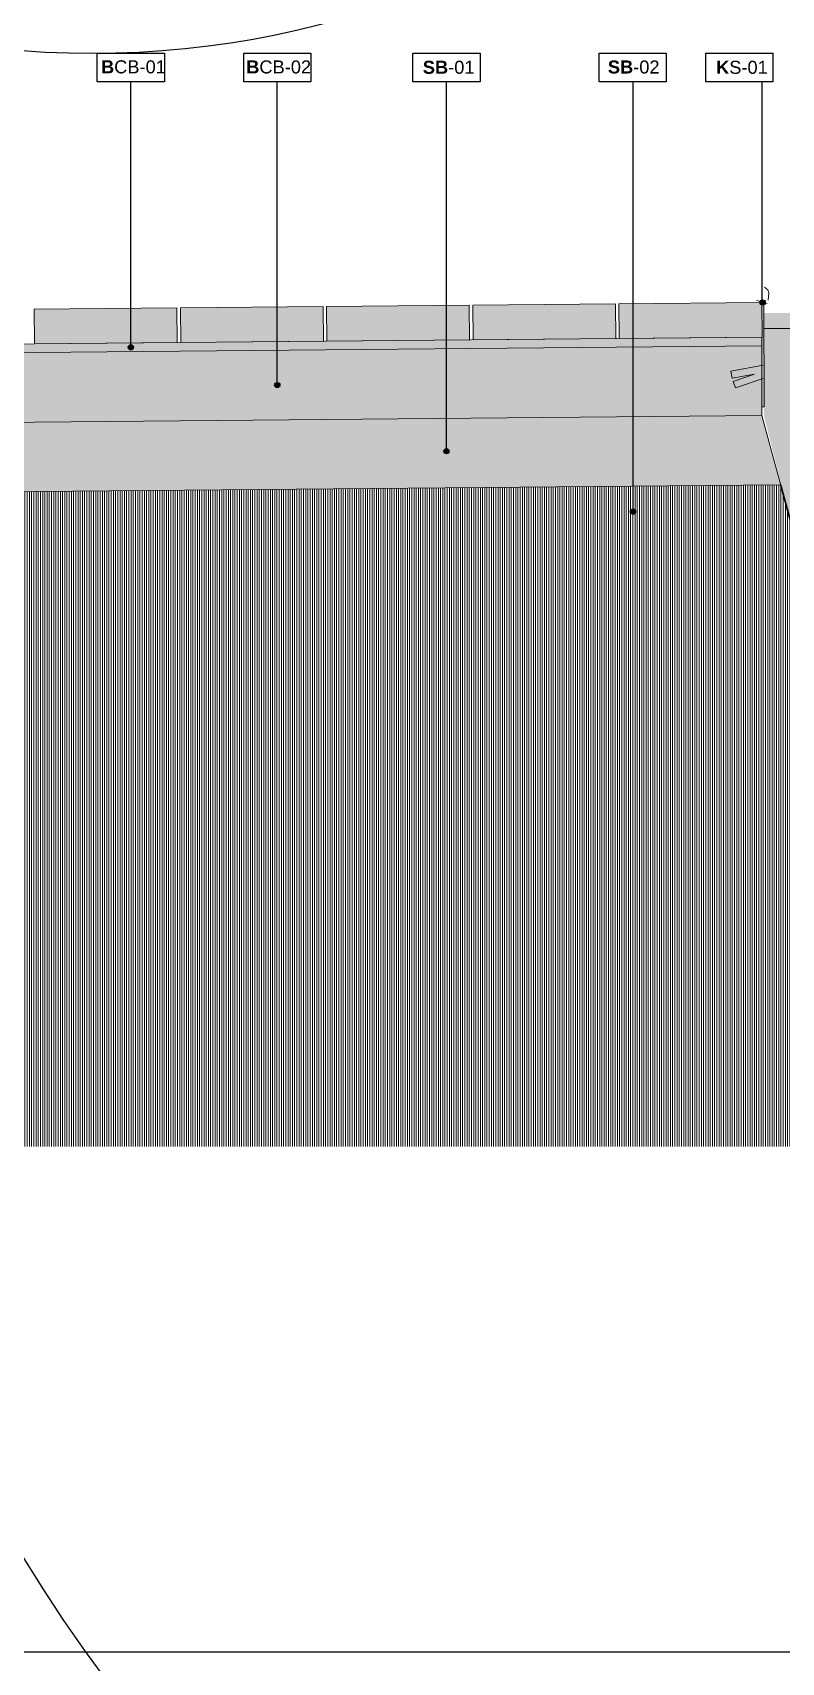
# Model space of a CAD drawing. Header units: metres. Extents: x -325 to 301, y -147 to 149.
# Drawn here: x 14.549 to 16.7, y 53.426 to 58.113 of the extents above; entities that cross this region are included whole.
import ezdxf

# ---------------------------------------------------------------- set-up
doc = ezdxf.new("R2010")
doc.units = ezdxf.units.M
doc.linetypes.add('ACAD_ISO03W100', pattern=[30, 12, -18])
for name, color, linetype, plot in [('-aux', 50, 'Continuous', False), ('-AUX-TWQ', 1, 'Continuous', False), ('-AUX_RIM', 2, 'Continuous', False)]:
    doc.layers.add(name, color=color, linetype=linetype, plot=plot)
doc.layers.add('0-TX-1_25', color=7, linetype='Continuous', true_color=0x3f4f7f)
for name, color, linetype in [('02-L-Geotextile', 32, 'Continuous'), ('10-DET-encoixinat', 37, 'Continuous'), ('10-DET_TERRENY_compactat', 252, 'Continuous'), ('A-KEYPLAN_HATCH', 7, 'Continuous'), ('A_TEXT_2', 7, 'Continuous')]:
    doc.layers.add(name, color=color, linetype=linetype)
doc.layers.add('03-TR-Paviment_07_Precast Concrete Blocks', color=7, linetype='Continuous', lineweight=5, true_color=0xe7ddd0)
doc.layers.add('3-TR tot_u', color=7, linetype='Continuous', lineweight=5, true_color=0x787878)
for name, color, linetype, lineweight in [('05-VEG-gris 50%', 253, 'Continuous', 18), ('1-CM', 7, 'Continuous', 0), ('2-metall', 5, 'Continuous', 0), ('3-TR Seleccionat', 44, 'Continuous', 0), ('3-TR Tot-u', 37, 'Continuous', 0)]:
    doc.layers.add(name, color=color, linetype=linetype, lineweight=lineweight)
doc.styles.get("Standard").update_dxf_attribs({"font": 'arial.ttf'})

# ---------------------------------------------------------------- blocks, each defined once
blk = doc.blocks.new('arbusto')
at = {"color": 0}
for p, q in [((83.744, 109.1396), (83.7335, 109.1447)), ((83.7486, 109.1315), (83.744, 109.1396)), ((83.7516, 109.1135), (83.7486, 109.1315)), ((83.731, 109.1047), (83.7211, 109.1053)), ((83.741, 109.1041), (83.731, 109.1047)), ((83.751, 109.1035), (83.741, 109.1041))]:
    blk.add_line(p, q, dxfattribs=at)
blk = doc.blocks.new('hatch keyplan 2')
at = {"layer": 'A-KEYPLAN_HATCH'}
blk.add_lwpolyline([(0, 0.00548), (0.01287, 0.00548), (0.01287, 0), (0, 0)], close=True, dxfattribs=at)
blk = doc.blocks.new('hatch keyplan')
at = {"layer": 'A-KEYPLAN_HATCH'}
blk.add_blockref('hatch keyplan 2', (1.43058, 0.85215), dxfattribs=at)
blk = doc.blocks.new('B-CB01')
at = {"layer": 'A-KEYPLAN_HATCH'}
blk.add_blockref('hatch keyplan', (-1.43058, -0.85215), dxfattribs=at)
at = {"layer": 'A_TEXT_2', "insert": (-0.0008, 0.00411), "char_height": 0.0025, "attachment_point": 1}
blk.add_mtext_dynamic_manual_height_columns('\\pi0.00152;{\\fArial|b1|i0|c0|p34;B}CB-01', width=0.0145619, gutter_width=0.015, heights=[0], dxfattribs=at)
blk = doc.blocks.new('B-CB02')
at = {"layer": 'A-KEYPLAN_HATCH'}
blk.add_blockref('hatch keyplan', (-1.43058, -0.85215), dxfattribs=at)
at = {"layer": 'A_TEXT_2', "insert": (-0.0008, 0.00409), "char_height": 0.0025, "attachment_point": 1}
blk.add_mtext_dynamic_manual_height_columns('\\pi0.00129;{\\fArial|b1|i0|c0|p34;B}CB-02', width=0.0145619, gutter_width=0.015, heights=[0], dxfattribs=at)
blk = doc.blocks.new('SB-01')
at = {"layer": 'A-KEYPLAN_HATCH'}
blk.add_blockref('hatch keyplan', (-1.43058, -0.85215), dxfattribs=at)
at = {"layer": 'A_TEXT_2', "insert": (-0.0008, 0.00403), "char_height": 0.0025, "attachment_point": 1}
blk.add_mtext_dynamic_manual_height_columns('\\pi0.00271;{\\fArial|b1|i0|c0|p34;SB}-01', width=0.0145619, gutter_width=0.015, heights=[0], dxfattribs=at)
blk = doc.blocks.new('300x1')
at = {"layer": '2-metall'}
blk.add_hatch(color=256, dxfattribs=at).paths.add_polyline_path([(-0.0002, 0.3002), (0, 0.0061), (0, 0), (0.005, 0), (0.0048, 0.3002)])
for points in [[(0.005, 0), (0, 0), (0.005, 0), (0.0048, 0.3002), (-0.0002, 0.3002)], [(0.0022, 0.12), (-0.0903, 0.1029), (-0.0866, 0.0826), (-0.0225, 0.0945), (-0.0834, 0.0732), (-0.0771, 0.0552), (0.0022, 0.0819)]]:
    blk.add_lwpolyline(points, dxfattribs=at)
blk = doc.blocks.new('POINT')
at = {"layer": '0-TX-1_25'}
h = blk.add_hatch(dxfattribs=at)
h.set_pattern_fill('ANGLE', color=256)
h.set_pattern_definition([(0, (-83.747, -12.726), (0, 6.985), [5.08, -1.905]), (90, (-83.747, -12.726), (-6.985, 4e-16), [5.08, -1.905])])
edge = h.paths.add_edge_path()
edge.add_arc((0, 0), 0.0075, 0, 360)
h = blk.add_hatch(color=256, dxfattribs=at)
h.dxf.hatch_style = 1
edge = h.paths.add_edge_path()
edge.add_arc((0, 0), 0.0075, 0, 360)
blk.add_circle((0, 0), 0.0075, dxfattribs=at)
blk = doc.blocks.new('K05')
at = {"layer": 'A-KEYPLAN_HATCH'}
blk.add_blockref('hatch keyplan', (-1.43058, -0.85215), dxfattribs=at)
at = {"layer": 'A_TEXT_2', "insert": (-0.0008, 0.00402), "char_height": 0.0025, "attachment_point": 1}
blk.add_mtext_dynamic_manual_height_columns('\\pi0.00278;{\\fArial|b1|i0|c0|p34;K}S-01', width=0.0145619, gutter_width=0.015, heights=[0], dxfattribs=at)
blk = doc.blocks.new('SB-02')
at = {"layer": 'A-KEYPLAN_HATCH'}
blk.add_blockref('hatch keyplan', (-1.43058, -0.85215), dxfattribs=at)
at = {"layer": 'A_TEXT_2', "insert": (-0.0008, 0.00408), "char_height": 0.0025, "attachment_point": 1}
blk.add_mtext_dynamic_manual_height_columns('\\pi0.00249;{\\fArial|b1|i0|c0|p34;SB}-02', width=0.0145619, gutter_width=0.015, heights=[0], dxfattribs=at)

msp = doc.modelspace()

# ---------------------------------------------------------------- hatches: boundary and pattern name
at = {"layer": '03-TR-Paviment_07_Precast Concrete Blocks'}
h = msp.add_hatch(color=256, dxfattribs=at)
h.dxf.hatch_style = 1
h.paths.add_polyline_path([(14.5536, 57.3173), (14.5545, 57.2173), (14.9645, 57.2211), (14.9635, 57.3211)])
h = msp.add_hatch(color=256, dxfattribs=at)
h.dxf.hatch_style = 1
h.paths.add_polyline_path([(14.9735, 57.3211), (14.9745, 57.2211), (15.3844, 57.2249), (15.3835, 57.3249)])
h = msp.add_hatch(color=256, dxfattribs=at)
h.dxf.hatch_style = 1
h.paths.add_polyline_path([(15.3935, 57.325), (15.3944, 57.225), (15.8044, 57.2288), (15.8035, 57.3288)])
h = msp.add_hatch(color=256, dxfattribs=at)
h.dxf.hatch_style = 1
h.paths.add_polyline_path([(15.9089, 57.3297), (15.8135, 57.3289), (15.8144, 57.2289), (15.9098, 57.2298)])
h = msp.add_hatch(color=256, dxfattribs=at)
h.dxf.hatch_style = 1
h.paths.add_polyline_path([(16.2235, 57.3326), (15.9089, 57.3297), (15.9098, 57.2298), (16.2244, 57.2327)])
h = msp.add_hatch(color=256, dxfattribs=at)
h.dxf.hatch_style = 1
h.paths.add_polyline_path([(16.6444, 57.2365), (16.6435, 57.3365), (16.2335, 57.3327), (16.2344, 57.2327)])
at = {"layer": '10-DET-encoixinat'}
h = msp.add_hatch(dxfattribs=at)
h.set_pattern_fill('CROSS', color=256, scale=0.002, angle=91)
h.set_pattern_definition([(91, (2.169965, -32.090075), (-0.0129197113, 0.0124764202), [0.00635, -0.01905]), (181, (2.173084, -32.086845), (-0.0124764202, -0.0129197113), [0.00635, -0.01905])])
h.paths.add_polyline_path([(16.8734, 57.2616), (16.6486, 57.2616), (16.6497, 57.0116), (16.7251, 56.7121), (18.292, 56.1886), (18.292, 56.7887)])
at = {"layer": '10-DET_TERRENY_compactat'}
h = msp.add_hatch(dxfattribs=at)
h.set_pattern_fill('HEX', color=256, scale=0.002, angle=0.5782)
h.set_pattern_definition([(0.578232, (1.05, 0), (-0.0001109957, 0.0109979625), [0.00635, -0.0127]), (120.578232, (1.05, 0), (-0.009469017, -0.0055951064), [0.00635, -0.0127]), (60.578232, (1.05635, 6.4e-05), (-0.0095800128, 0.0054028561), [0.00635, -0.0127])])
edge = h.paths.add_edge_path()
edge.add_arc((22.3389, 56.3557), 0.0191, 0, 360)
edge = h.paths.add_edge_path()
edge.add_arc((21.8389, 56.3557), 0.0191, 0, 360)
edge = h.paths.add_edge_path()
edge.add_arc((21.3389, 56.3557), 0.0191, 0, 360)
edge = h.paths.add_edge_path()
edge.add_arc((20.8389, 56.3557), 0.0191, 0, 360)
edge = h.paths.add_edge_path()
edge.add_arc((20.3389, 56.3557), 0.0191, 0, 360)
edge = h.paths.add_edge_path(flags=16)
edge.add_arc((19.6386, 56.366), 0.0191, 0, 360)
edge = h.paths.add_edge_path(flags=16)
edge.add_arc((19.1697, 56.5195), 0.0191, 0, 360)
edge = h.paths.add_edge_path(flags=16)
edge.add_arc((18.7931, 56.6407), 0.0191, 0, 360)
edge = h.paths.add_edge_path(flags=16)
edge.add_arc((18.4145, 56.7733), 0.0191, 0, 360)
edge = h.paths.add_edge_path(flags=16)
edge.add_arc((17.9455, 56.9268), 0.0191, 0, 360)
edge = h.paths.add_edge_path(flags=16)
edge.add_arc((17.569, 57.048), 0.0191, 0, 360)
edge = h.paths.add_edge_path(flags=16)
edge.add_arc((17.1903, 57.1805), 0.0191, 0, 360)
edge = h.paths.add_edge_path()
edge.add_arc((22.8389, 56.3557), 0.0191, 271.1989, 628.8011)
edge.add_line((22.8385, 56.3365), (19.6486, 56.3365))
edge.add_line((19.6486, 56.3365), (16.8734, 57.2616))
edge.add_line((16.8734, 57.2616), (16.6486, 57.2616))
edge.add_line((16.6486, 57.2616), (16.65, 57.3066))
edge.add_line((16.65, 57.3066), (16.8743, 57.3067))
edge.add_line((16.8743, 57.3067), (19.6666, 56.3865))
edge.add_line((19.6666, 56.3865), (23.2845, 56.3865))
edge.add_line((23.2845, 56.3865), (23.2845, 56.3365))
edge.add_line((23.2845, 56.3365), (22.8393, 56.3365))
at = {"layer": '3-TR Seleccionat'}
h = msp.add_hatch(dxfattribs=at)
h.set_pattern_fill('ANSI31', color=256, scale=0.002, angle=45, style=0)
h.set_pattern_definition([(90, (2.169965, -32.090075), (-0.00635, 0), [])])
h.paths.add_polyline_path([(23.2845, 54.91), (23.2845, 55.1833), (19.9627, 55.1833), (19.8665, 55.5365), (16.7845, 56.4941), (16.6979, 56.8122), (12.2821, 56.7719), (12.2845, 54.91)])
at = {"layer": '3-TR Tot-u'}
h = msp.add_hatch(dxfattribs=at)
h.set_pattern_fill('EARTH', color=256, scale=0.005, angle=-80.3021, style=0)
h.set_pattern_definition([(279.6979, (15.298653, 56.79922), (0.0366447, -0.02594787), [0.03175, -0.03175]), (279.6979, (15.31039, 56.801227), (0.0366447, -0.02594787), [0.03175, -0.03175]), (279.6979, (15.322126, 56.803233), (0.0366447, -0.02594787), [0.03175, -0.03175]), (9.6979, (15.326706, 56.79999), (0.02594787, 0.0366447), [0.03175, -0.03175]), (9.6979, (15.328712, 56.788253), (0.02594787, 0.0366447), [0.03175, -0.03175]), (9.6979, (15.330717, 56.776517), (0.02594787, 0.0366447), [0.03175, -0.03175])])
h.paths.add_polyline_path([(16.6979, 56.8122), (16.6436, 57.0115), (12.2818, 56.9717), (12.2821, 56.7719)])
at = {"layer": '3-TR tot_u'}
h = msp.add_hatch(dxfattribs=at)
h.set_pattern_fill('AR-CONC', color=256, scale=9e-05, angle=89.1201)
h.set_pattern_definition([(139.120136, (-70.171367, 36.065978), (0.0016861337, 0.0163726586), [0.0017145, -0.0188595]), (84.120136, (-70.171367, 36.065978), (-0.0172417962, -0.002907487), [0.0013716, -0.0150876526]), (189.57158, (-70.171227, 36.067342), (-0.0155556617, 0.0134651714), [0.0014571008, -0.016028122]), (135.304336, (-70.175938, 36.066048), (0.0041580035, 0.024336133), [0.00257175, -0.02828925]), (185.755694, (-70.175592, 36.068076), (-0.021937625, 0.021705804), [0.002185652, -0.024042205]), (80.304287, (-70.175938, 36.066048), (-0.021937625, 0.021705804), [0.002057397, -0.022631376]), (110.120136, (-70.17476, 36.068316), (0.0094123187, 0.0135023525), [0.0017145, -0.0188595]), (55.120136, (-70.17476, 36.068316), (-0.01648955, 0.0058160805), [0.0013716, -0.0150876]), (160.571581, (-70.173976, 36.069442), (-0.0070772314, 0.019318433), [0.0014571008, -0.0160280944]), (126.620136, (-70.171367, 36.065978), (-0.00760478767, 0.00039479935), [0, -0.01490472, 0, -0.0153162, 0, -0.01514475]), (96.620136, (-70.171367, 36.065978), (-0.0089228417, 0.0061515134), [0, -0.00873252, 0, -0.01456182, 0, -0.00577215]), (56.620136, (-70.1714453, 36.060881), (0.0007029168, 0.0121937974), [0, -0.005715, 0, -0.0178308, 0, -0.0236601]), (46.620136, (-70.17148, 36.058595), (-0.002083395, 0.0133651946), [0, -0.0074295, 0, -0.01184148, 0, -0.0168021])])
h.paths.add_polyline_path([(16.6436, 57.2115), (16.6444, 57.2365), (12.2815, 57.1967), (12.2816, 57.1717)])
h = msp.add_hatch(dxfattribs=at)
h.set_pattern_fill('AR-CONC', color=256, scale=0.0002, angle=90.2664)
h.set_pattern_definition([(140.2664143104, (269985.981893, -738410.930217), (0.0030183585511, 0.0364513625844), [0.00381, -0.04191]), (85.2664143104, (269985.981893, -738410.930217), (-0.0381781810675, -0.0072262829332), [0.003048, -0.033528116834]), (190.7178590104, (269985.982144, -738410.92718), (-0.0351598209585, 0.0292250795622), [0.00323800176, -0.03561804892]), (136.4506143104, (269985.971733, -738410.930265), (0.0081562825582, 0.0542543196878), [0.005715, -0.062865]), (186.9019719204, (269985.972413, -738410.925743), (-0.049705465848, 0.047250217616), [0.004857004628, -0.053427121632]), (81.45056548, (269985.971733, -738410.930265), (-0.0497054658455, 0.0472502176188), [0.004571993414, -0.050291946384]), (111.2664143104, (269985.97425, -738410.925173), (0.0203118235131, 0.0304176527954), [0.00381, -0.04191]), (56.2664143104, (269985.97425, -738410.925173), (-0.0368946682902, 0.0121889849718), [0.003048, -0.033528]), (161.7178593104, (269985.975942, -738410.922638), (-0.016582844967, 0.0426066376987), [0.00323800176, -0.03561798752]), (127.7664143104, (269985.981893, -738410.930217), (-0.0169136972324, 0.00053908133522), [0, -0.0331216, 0, -0.034036, 0, -0.033655]), (97.7664143104, (269985.981893, -738410.930217), (-0.02009803784808, 0.0132706243038), [0, -0.0194056, 0, -0.0323596, 0, -0.012827]), (57.7664143104, (269985.981946, -738410.941546), (0.00101964285024, 0.02712315336895), [0, -0.0127, 0, -0.039624, 0, -0.052578]), (47.7664143104, (269985.98197, -738410.946626), (-0.0052229971542, 0.0296018704426), [0, -0.01651, 0, -0.0263144, 0, -0.037338])])
h.paths.add_polyline_path([(15.3909, 57.08), (15.3904, 57.13), (15.3906, 57.1157)], flags=16)
h.paths.add_polyline_path([(16.6436, 57.0115), (16.6436, 57.2115), (12.2816, 57.1717), (12.2818, 56.9717)])

# ---------------------------------------------------------------- linework, layer by layer
at = {"layer": '-aux'}
msp.add_lwpolyline([(12.2345, 53.4569), (142.2345, 53.4569)], dxfattribs=at)
at = {"layer": '-AUX-TWQ'}
msp.add_circle((14.7199, 60.6677), 2.6156, dxfattribs=at)
at = {"layer": '-AUX_RIM'}
for radius in [4.6517, 4.3795]:
    msp.add_circle((18.2704, 55.9958), radius, dxfattribs=at)
at = {"layer": '0-TX-1_25'}
for points, elevation in [([(14.8312, 57.2076), (14.8312, 57.9712)], -0.0017), ([(15.2518, 57.0989), (15.2518, 57.9712)], -0.0017), ([(15.7379, 56.9089), (15.7379, 57.9712)], -0.0017), ([(16.2738, 56.735), (16.2738, 57.9712)], 0), ([(16.6449, 57.3365), (16.6449, 57.9712)], 0)]:
    msp.add_lwpolyline(points, dxfattribs=dict(at, elevation=elevation))
at = {"layer": '02-L-Geotextile', "linetype": 'ACAD_ISO03W100', "ltscale": 0.002, "const_width": 0.005}
msp.add_lwpolyline([(23.2845, 55.1833), (19.9627, 55.1833), (19.8665, 55.5365), (16.7845, 56.4941), (16.6979, 56.8122)], dxfattribs=at)
at = {"layer": '1-CM'}
for p, q in [((12.2815, 57.1967, 0), (16.6436, 57.2365, 0)), ((12.2816, 57.1717, 0), (16.6436, 57.2115, 0)), ((15.3905, 57.2001, 0), (16.6436, 57.2115, 0)), ((12.2818, 56.9717, 0), (16.6436, 57.0115, 0)), ((16.6979, 56.8122, 0), (12.2821, 56.7719, 0))]:
    msp.add_line(p, q, dxfattribs=at)
at = {"layer": '1-CM', "elevation": 0}
for points in [[(14.9645, 57.2211), (14.5545, 57.2173), (14.5536, 57.3173), (14.9635, 57.321)], [(15.3844, 57.225), (14.9745, 57.2211), (14.9735, 57.3211), (15.3835, 57.3249)], [(15.8044, 57.2289), (15.3944, 57.225), (15.3935, 57.325), (15.8035, 57.3288)], [(16.2244, 57.2327), (15.8144, 57.2289), (15.8135, 57.3289), (16.2235, 57.3326)]]:
    msp.add_lwpolyline(points, close=True, dxfattribs=at)
at = {"layer": '1-CM'}
msp.add_lwpolyline([(16.6444, 57.2365), (16.2344, 57.2327), (16.2335, 57.3327), (16.6435, 57.3365)], close=True, dxfattribs=at)
at = {"layer": '1-CM', "elevation": 0}
for points in [[(16.6436, 57.2365), (16.6436, 57.0115)], [(16.6486, 57.2616), (16.8734, 57.2616)], [(16.6436, 57.0115), (16.7845, 56.4941)]]:
    msp.add_lwpolyline(points, dxfattribs=at)

# ---------------------------------------------------------------- block references
at = {"xscale": 14.99999999999007, "yscale": 14.99999999999007, "zscale": 14.99999999999007}
msp.add_blockref('K05', (16.4827, 57.9712, 0), dxfattribs=at)
at = {"layer": '0-TX-1_25', "xscale": 15, "yscale": 15, "zscale": 15}
for name, p in [('B-CB01', (14.7347, 57.9712)), ('B-CB02', (15.1553, 57.9712)), ('SB-01', (15.6413, 57.9712)), ('SB-02', (16.1762, 57.9712, 0))]:
    msp.add_blockref(name, p, dxfattribs=at)
at = {"layer": '0-TX-1_25'}
for p in [(16.6461, 57.3365), (14.8312, 57.2076, -0.0017), (15.2518, 57.0989, -0.0017), (15.7379, 56.9089, -0.0017), (16.2738, 56.735, 0)]:
    msp.add_blockref('POINT', p, dxfattribs=at)
at = {"layer": '05-VEG-gris 50%', "xscale": 1.080001674432827, "yscale": 1.080001674432827, "zscale": 1.080001674432827, "rotation": 345.7981080366741}
msp.add_blockref('arbusto', (-99.9367, -34.7062), dxfattribs=at)
at = {"layer": '2-metall'}
msp.add_blockref('300x1', (16.6451, 57.0363), dxfattribs=at)

doc.saveas('drawing.dxf')
